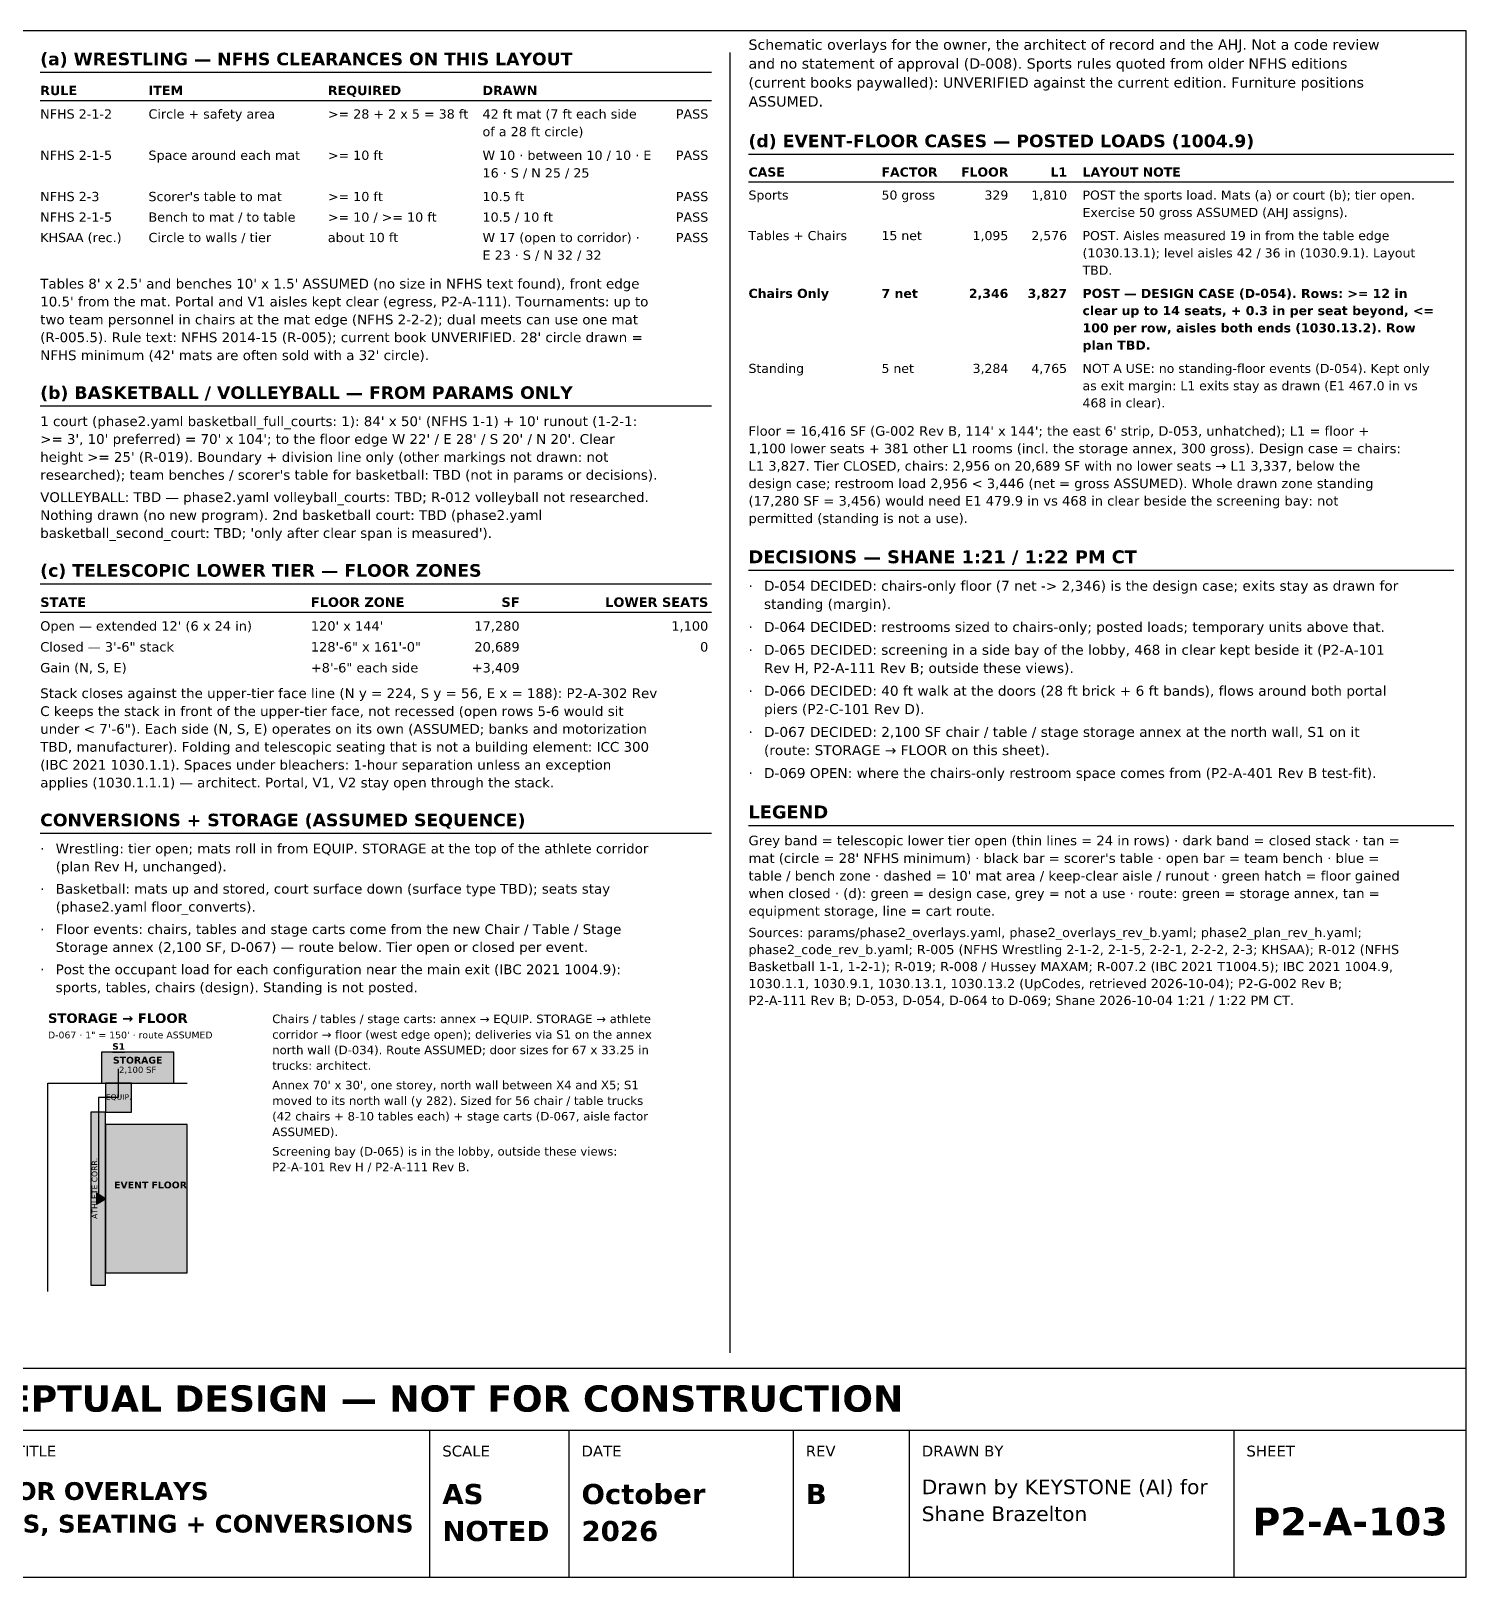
# Model space of a CAD drawing. Header units: inches. Extents: x 0.5 to 16.5, y 0.5 to 10.5.
# Drawn here: x 7.22 to 16.5, y 0.5 to 10.5 of the extents above; entities that cross this region are included whole.
import ezdxf
from ezdxf.enums import TextEntityAlignment as Align

# ---------------------------------------------------------------- set-up
doc = ezdxf.new("R2010")
doc.units = ezdxf.units.IN
doc.header["$MEASUREMENT"] = 0
for name, color, linetype in [('A-ANNO-TEXT', 7, 'Continuous'), ('A-AREA-ZONE', 7, 'Continuous'), ('A-WALL', 7, 'Continuous'), ('G-ANNO-TABL', 7, 'Continuous'), ('G-ANNO-TTLB', 7, 'Continuous')]:
    doc.layers.add(name, color=color, linetype=linetype)
doc.styles.add('KS-BOLD', font='DejaVuSans-Bold.ttf')
doc.styles.add('KS-REG', font='DejaVuSans.ttf')

msp = doc.modelspace()

# ---------------------------------------------------------------- hatches: boundary and pattern name
at = {"layer": 'A-AREA-ZONE', "true_color": 0xe3f1e6}
msp.add_hatch(color=7, dxfattribs=at).paths.add_polyline_path([(7.677, 3.694), (8.143, 3.694), (8.143, 3.894), (7.677, 3.894)])
at = {"layer": 'A-AREA-ZONE', "true_color": 0xf4e6c8}
msp.add_hatch(color=7, dxfattribs=at).paths.add_polyline_path([(7.703, 3.507), (7.87, 3.507), (7.87, 3.694), (7.703, 3.694)])
at = {"layer": 'A-AREA-ZONE', "true_color": 0xf2f2f2}
msp.add_hatch(color=7, dxfattribs=at).paths.add_polyline_path([(7.608, 2.387), (7.703, 2.387), (7.703, 3.507), (7.608, 3.507)])
at = {"layer": 'A-AREA-ZONE', "true_color": 0xffffff}
msp.add_hatch(color=7, dxfattribs=at).paths.add_polyline_path([(7.703, 2.467), (8.23, 2.467), (8.23, 3.427), (7.703, 3.427)])
at = {"layer": 'A-AREA-ZONE', "true_color": 0x000000}
msp.add_hatch(color=7, dxfattribs=at).paths.add_polyline_path([(7.703, 2.947), (7.643, 2.982), (7.643, 2.912)])
at = {"layer": 'A-WALL', "true_color": 0x000000}
msp.add_hatch(color=7, dxfattribs=at).paths.add_polyline_path([(7.747, 3.889), (7.827, 3.889), (7.827, 3.899), (7.747, 3.899)])

# ---------------------------------------------------------------- linework, layer by layer
at = {"layer": 'A-ANNO-TEXT'}
for p, q in [((11.74, 10.36), (11.74, 1.95)), ((7.28, 10.233), (11.62, 10.233)), ((11.86, 9.703), (16.42, 9.703)), ((7.28, 8.075), (11.62, 8.075)), ((11.86, 7.012), (16.42, 7.012)), ((7.28, 6.925), (11.62, 6.925)), ((7.28, 5.311), (11.62, 5.311)), ((11.86, 5.362), (16.42, 5.362))]:
    msp.add_line(p, q, dxfattribs=at)
at = {"layer": 'A-AREA-ZONE'}
for p, q in [((7.783, 3.787), (7.783, 3.601)), ((7.783, 3.601), (7.657, 3.601)), ((7.657, 3.601), (7.657, 2.947)), ((7.657, 2.947), (7.703, 2.947))]:
    msp.add_line(p, q, dxfattribs=at)
for points in [[(7.677, 3.694), (8.143, 3.694), (8.143, 3.894), (7.677, 3.894)], [(7.703, 3.507), (7.87, 3.507), (7.87, 3.694), (7.703, 3.694)], [(7.608, 2.387), (7.703, 2.387), (7.703, 3.507), (7.608, 3.507)], [(7.703, 2.467), (8.23, 2.467), (8.23, 3.427), (7.703, 3.427)], [(7.703, 2.947), (7.643, 2.982), (7.643, 2.912)]]:
    msp.add_lwpolyline(points, close=True, dxfattribs=at)
at = {"layer": 'A-WALL'}
for p, q in [((8.143, 3.894), (7.677, 3.894)), ((7.677, 3.894), (7.677, 3.694)), ((8.143, 3.694), (8.143, 3.894)), ((7.33, 3.694), (8.23, 3.694)), ((7.33, 2.347), (7.33, 3.694)), ((7.677, 3.694), (8.143, 3.694))]:
    msp.add_line(p, q, dxfattribs=at)
at = {"layer": 'G-ANNO-TABL'}
for p, q in [((7.28, 10.05), (11.62, 10.05)), ((11.86, 9.523), (16.42, 9.523)), ((7.28, 6.74), (11.62, 6.74))]:
    msp.add_line(p, q, dxfattribs=at)
at = {"layer": 'G-ANNO-TTLB'}
for p, q in [((0.5, 1.45), (16.5, 1.45)), ((9.8, 0.5), (9.8, 1.45)), ((10.7, 0.5), (10.7, 1.45)), ((12.15, 0.5), (12.15, 1.45)), ((12.9, 0.5), (12.9, 1.45)), ((15, 0.5), (15, 1.45))]:
    msp.add_line(p, q, dxfattribs=at)
for points in [[(0.5, 0.5), (16.5, 0.5), (16.5, 10.5), (0.5, 10.5)], [(0.5, 1.45), (16.5, 1.45), (16.5, 1.85), (0.5, 1.85)]]:
    msp.add_lwpolyline(points, close=True, dxfattribs=at)

# ---------------------------------------------------------------- texts
at = {"layer": 'A-ANNO-TEXT'}
for s, height, style, p in [('Schematic overlays for the owner, the architect of record and the AHJ. Not a code review', 0.06667, 'KS-REG', (11.86, 10.378)), ('(a) WRESTLING — NFHS CLEARANCES ON THIS LAYOUT', 0.08132, 'KS-BOLD', (7.28, 10.278)), ('and no statement of approval (D-008). Sports rules quoted from older NFHS editions', 0.06667, 'KS-REG', (11.86, 10.256)), ('(current books paywalled): UNVERIFIED against the current edition. Furniture positions', 0.06667, 'KS-REG', (11.86, 10.133)), ('ASSUMED.', 0.0667, 'KS-REG', (11.86, 10.011)), ('(d) EVENT-FLOOR CASES — POSTED LOADS (1004.9)', 0.08136, 'KS-BOLD', (11.86, 9.748)), ("Tables 8' x 2.5' and benches 10' x 1.5' ASSUMED (no size in NFHS text found), front edge", 0.06313, 'KS-REG', (7.28, 8.834)), ("10.5' from the mat. Portal and V1 aisles kept clear (egress, P2-A-111). Tournaments: up to", 0.06313, 'KS-REG', (7.28, 8.718)), ('two team personnel in chairs at the mat edge (NFHS 2-2-2); dual meets can use one mat', 0.06313, 'KS-REG', (7.28, 8.602)), ("(R-005.5). Rule text: NFHS 2014-15 (R-005); current book UNVERIFIED. 28' circle drawn =", 0.06313, 'KS-REG', (7.28, 8.487)), ("NFHS minimum (42' mats are often sold with a 32' circle).", 0.06313, 'KS-REG', (7.28, 8.371)), ('(b) BASKETBALL / VOLLEYBALL — FROM PARAMS ONLY', 0.08132, 'KS-BOLD', (7.28, 8.12)), ("1 court (phase2.yaml basketball_full_courts: 1): 84' x 50' (NFHS 1-1) + 10' runout (1-2-1:", 0.06313, 'KS-REG', (7.28, 7.944)), ("Floor = 16,416 SF (G-002 Rev B, 114' x 144'; the east 6' strip, D-053, unhatched); L1 = floor +", 0.06158, 'KS-REG', (11.86, 7.882)), (">= 3', 10' preferred) = 70' x 104'; to the floor edge W 22' / E 28' / S 20' / N 20'. Clear", 0.06313, 'KS-REG', (7.28, 7.829)), ('1,100 lower seats + 381 other L1 rooms (incl. the storage annex, 300 gross). Design case = chairs:', 0.06158, 'KS-REG', (11.86, 7.769)), ("height >= 25' (R-019). Boundary + division line only (other markings not drawn: not", 0.06313, 'KS-REG', (7.28, 7.713)), ('L1 3,827. Tier CLOSED, chairs: 2,956 on 20,689 SF with no lower seats → L1 3,337, below the', 0.06158, 'KS-REG', (11.86, 7.656)), ("researched); team benches / scorer's table for basketball: TBD (not in params or decisions).", 0.06313, 'KS-REG', (7.28, 7.597)), ('design case; restroom load 2,956 < 3,446 (net = gross ASSUMED). Whole drawn zone standing', 0.06158, 'KS-REG', (11.86, 7.543)), ('VOLLEYBALL: TBD — phase2.yaml volleyball_courts: TBD; R-012 volleyball not researched.', 0.06313, 'KS-REG', (7.28, 7.453)), ('Nothing drawn (no new program). 2nd basketball court: TBD (phase2.yaml', 0.06313, 'KS-REG', (7.28, 7.337)), ('(17,280 SF = 3,456) would need E1 479.9 in vs 468 in clear beside the screening bay: not', 0.06158, 'KS-REG', (11.86, 7.43)), ('permitted (standing is not a use).', 0.06158, 'KS-REG', (11.86, 7.317)), ("basketball_second_court: TBD; 'only after clear span is measured').", 0.06313, 'KS-REG', (7.28, 7.221)), ('DECISIONS — SHANE 1:21 / 1:22 PM CT', 0.08362, 'KS-BOLD', (11.86, 7.057)), ('(c) TELESCOPIC LOWER TIER — FLOOR ZONES', 0.08132, 'KS-BOLD', (7.28, 6.97)), ('·', 0.0644, 'KS-REG', (11.86, 6.879)), ('D-054 DECIDED: chairs-only floor (7 net -> 2,346) is the design case; exits stay as drawn for', 0.06441, 'KS-REG', (11.96, 6.879)), ('standing (margin).', 0.06441, 'KS-REG', (11.96, 6.761)), ('·', 0.0644, 'KS-REG', (11.86, 6.613)), ('D-064 DECIDED: restrooms sized to chairs-only; posted loads; temporary units above that.', 0.06441, 'KS-REG', (11.96, 6.613)), ('·', 0.0644, 'KS-REG', (11.86, 6.465)), ('D-065 DECIDED: screening in a side bay of the lobby, 468 in clear kept beside it (P2-A-101', 0.06441, 'KS-REG', (11.96, 6.465)), ('Rev H, P2-A-111 Rev B; outside these views).', 0.06441, 'KS-REG', (11.96, 6.347)), ('Stack closes against the upper-tier face line (N y = 224, S y = 56, E x = 188): P2-A-302 Rev', 0.06313, 'KS-REG', (7.28, 6.185)), ('·', 0.0644, 'KS-REG', (11.86, 6.2)), ('D-066 DECIDED: 40 ft walk at the doors (28 ft brick + 6 ft bands), flows around both portal', 0.06441, 'KS-REG', (11.96, 6.2)), ('C keeps the stack in front of the upper-tier face, not recessed (open rows 5-6 would sit', 0.06313, 'KS-REG', (7.28, 6.069)), ('piers (P2-C-101 Rev D).', 0.06441, 'KS-REG', (11.96, 6.082)), ('under < 7\'-6"). Each side (N, S, E) operates on its own (ASSUMED; banks and motorization', 0.06313, 'KS-REG', (7.28, 5.954)), ('D-067 DECIDED: 2,100 SF chair / table / stage storage annex at the north wall, S1 on it', 0.06441, 'KS-REG', (11.96, 5.934)), ('TBD, manufacturer). Folding and telescopic seating that is not a building element: ICC 300', 0.06313, 'KS-REG', (7.28, 5.838)), ('·', 0.0644, 'KS-REG', (11.86, 5.934)), ('(route: STORAGE → FLOOR on this sheet).', 0.06441, 'KS-REG', (11.96, 5.816)), ('(IBC 2021 1030.1.1). Spaces under bleachers: 1-hour separation unless an exception', 0.06313, 'KS-REG', (7.28, 5.722)), ('·', 0.0644, 'KS-REG', (11.86, 5.668)), ('D-069 OPEN: where the chairs-only restroom space comes from (P2-A-401 Rev B test-fit).', 0.06441, 'KS-REG', (11.96, 5.668)), ('applies (1030.1.1.1) — architect. Portal, V1, V2 stay open through the stack.', 0.06313, 'KS-REG', (7.28, 5.607)), ('CONVERSIONS + STORAGE (ASSUMED SEQUENCE)', 0.08132, 'KS-BOLD', (7.28, 5.356)), ('LEGEND', 0.0836, 'KS-BOLD', (11.86, 5.407)), ('·', 0.0631, 'KS-REG', (7.28, 5.18)), ('Wrestling: tier open; mats roll in from EQUIP. STORAGE at the top of the athlete corridor', 0.06313, 'KS-REG', (7.38, 5.18)), ('Grey band = telescopic lower tier open (thin lines = 24 in rows) · dark band = closed stack · tan =', 0.06215, 'KS-REG', (11.86, 5.233)), ('(plan Rev H, unchanged).', 0.06313, 'KS-REG', (7.38, 5.064)), ("mat (circle = 28' NFHS minimum) · black bar = scorer's table · open bar = team bench · blue =", 0.06215, 'KS-REG', (11.86, 5.119)), ("table / bench zone · dashed = 10' mat area / keep-clear aisle / runout · green hatch = floor gained", 0.06215, 'KS-REG', (11.86, 5.005)), ('·', 0.0631, 'KS-REG', (7.28, 4.92)), ('Basketball: mats up and stored, court surface down (surface type TBD); seats stay', 0.06313, 'KS-REG', (7.38, 4.92)), ('when closed · (d): green = design case, grey = not a use · route: green = storage annex, tan =', 0.06215, 'KS-REG', (11.86, 4.891)), ('(phase2.yaml floor_converts).', 0.06313, 'KS-REG', (7.38, 4.804)), ('equipment storage, line = cart route.', 0.06215, 'KS-REG', (11.86, 4.777)), ('Floor events: chairs, tables and stage carts come from the new Chair / Table / Stage', 0.06313, 'KS-REG', (7.38, 4.659)), ('Sources: params/phase2_overlays.yaml, phase2_overlays_rev_b.yaml; phase2_plan_rev_h.yaml;', 0.05989, 'KS-REG', (11.86, 4.639)), ('·', 0.0631, 'KS-REG', (7.28, 4.659)), ('Storage annex (2,100 SF, D-067) — route below. Tier open or closed per event.', 0.06313, 'KS-REG', (7.38, 4.543)), ('phase2_code_rev_b.yaml; R-005 (NFHS Wrestling 2-1-2, 2-1-5, 2-2-1, 2-2-2, 2-3; KHSAA); R-012 (NFHS', 0.05989, 'KS-REG', (11.86, 4.529)), ('·', 0.0631, 'KS-REG', (7.28, 4.399)), ('Post the occupant load for each configuration near the main exit (IBC 2021 1004.9):', 0.06313, 'KS-REG', (7.38, 4.399)), ('Basketball 1-1, 1-2-1); R-019; R-008 / Hussey MAXAM; R-007.2 (IBC 2021 T1004.5); IBC 2021 1004.9,', 0.05989, 'KS-REG', (11.86, 4.419)), ('sports, tables, chairs (design). Standing is not posted.', 0.06313, 'KS-REG', (7.38, 4.283)), ('1030.1.1, 1030.9.1, 1030.13.1, 1030.13.2 (UpCodes, retrieved 2026-10-04); P2-G-002 Rev B;', 0.05989, 'KS-REG', (11.86, 4.309)), ('P2-A-111 Rev B; D-053, D-054, D-064 to D-069; Shane 2026-10-04 1:21 / 1:22 PM CT.', 0.05989, 'KS-REG', (11.86, 4.2)), ('STORAGE → FLOOR', 0.062, 'KS-BOLD', (7.33, 4.084)), ('Chairs / tables / stage carts: annex → EQUIP. STORAGE → athlete', 0.055, 'KS-REG', (8.78, 4.083)), ('D-067 · 1" = 150\' · route ASSUMED', 0.044, 'KS-REG', (7.33, 3.984)), ('corridor → floor (west edge open); deliveries via S1 on the annex', 0.055, 'KS-REG', (8.78, 3.982)), ('north wall (D-034). Route ASSUMED; door sizes for 67 x 33.25 in', 0.055, 'KS-REG', (8.78, 3.882)), ('trucks: architect.', 0.055, 'KS-REG', (8.78, 3.781)), ("Annex 70' x 30', one storey, north wall between X4 and X5; S1", 0.055, 'KS-REG', (8.78, 3.655)), ('moved to its north wall (y 282). Sized for 56 chair / table trucks', 0.055, 'KS-REG', (8.78, 3.554)), ('(42 chairs + 8-10 tables each) + stage carts (D-067, aisle factor', 0.055, 'KS-REG', (8.78, 3.453)), ('ASSUMED).', 0.055, 'KS-REG', (8.78, 3.352)), ('Screening bay (D-065) is in the lobby, outside these views:', 0.055, 'KS-REG', (8.78, 3.226)), ('P2-A-101 Rev H / P2-A-111 Rev B.', 0.055, 'KS-REG', (8.78, 3.125))]:
    msp.add_text(s, height=height, dxfattribs=dict(at, style=style)).set_placement(p)
for s, height, style, p in [('S1', 0.042, 'KS-BOLD', (7.787, 3.911)), ('STORAGE', 0.044, 'KS-BOLD', (7.91, 3.821)), ('2,100 SF', 0.04, 'KS-REG', (7.91, 3.761)), ('EQUIP.', 0.036, 'KS-REG', (7.787, 3.587)), ('EVENT FLOOR', 0.044, 'KS-BOLD', (7.993, 3.014))]:
    msp.add_text(s, height=height, dxfattribs=dict(at, style=style)).set_placement(p, align=Align.CENTER)
at = {"layer": 'A-ANNO-TEXT', "style": 'KS-REG'}
msp.add_text('ATHLETE CORR.', height=0.036, rotation=90, dxfattribs=at).set_placement((7.649, 3.014), align=Align.CENTER)
at = {"layer": 'G-ANNO-TABL'}
for s, height, style, p in [('RULE', 0.0599, 'KS-BOLD', (7.28, 10.085)), ('ITEM', 0.0599, 'KS-BOLD', (7.98, 10.085)), ('REQUIRED', 0.0599, 'KS-BOLD', (9.14, 10.085)), ('DRAWN', 0.0599, 'KS-BOLD', (10.14, 10.085)), ('NFHS 2-1-2', 0.0599, 'KS-REG', (7.28, 9.933)), ('Circle + safety area', 0.05992, 'KS-REG', (7.98, 9.933)), ('>= 28 + 2 x 5 = 38 ft', 0.05992, 'KS-REG', (9.14, 9.933)), ('42 ft mat (7 ft each side', 0.05992, 'KS-REG', (10.14, 9.933)), ('of a 28 ft circle)', 0.05992, 'KS-REG', (10.14, 9.819)), ('NFHS 2-1-5', 0.0599, 'KS-REG', (7.28, 9.666)), ('Space around each mat', 0.05992, 'KS-REG', (7.98, 9.666)), ('>= 10 ft', 0.0599, 'KS-REG', (9.14, 9.666)), ('W 10 · between 10 / 10 · E', 0.05992, 'KS-REG', (10.14, 9.666)), ('16 · S / N 25 / 25', 0.05992, 'KS-REG', (10.14, 9.552)), ('CASE', 0.0588, 'KS-BOLD', (11.86, 9.558)), ('FACTOR', 0.0588, 'KS-BOLD', (12.72, 9.558)), ('LAYOUT NOTE', 0.05876, 'KS-BOLD', (14.02, 9.558)), ('NFHS 2-3', 0.0599, 'KS-REG', (7.28, 9.399)), ("Scorer's table to mat", 0.05992, 'KS-REG', (7.98, 9.399)), ('>= 10 ft', 0.0599, 'KS-REG', (9.14, 9.399)), ('10.5 ft', 0.0599, 'KS-REG', (10.14, 9.399)), ('Sports', 0.0588, 'KS-REG', (11.86, 9.409)), ('50 gross', 0.0588, 'KS-REG', (12.72, 9.409)), ('POST the sports load. Mats (a) or court (b); tier open.', 0.05876, 'KS-REG', (14.02, 9.409)), ('NFHS 2-1-5', 0.0599, 'KS-REG', (7.28, 9.266)), ('Bench to mat / to table', 0.05992, 'KS-REG', (7.98, 9.266)), ('>= 10 / >= 10 ft', 0.05992, 'KS-REG', (9.14, 9.266)), ('10.5 / 10 ft', 0.05992, 'KS-REG', (10.14, 9.266)), ('Exercise 50 gross ASSUMED (AHJ assigns).', 0.05876, 'KS-REG', (14.02, 9.297)), ('Tables + Chairs', 0.05876, 'KS-REG', (11.86, 9.147)), ('15 net', 0.0588, 'KS-REG', (12.72, 9.147)), ('POST. Aisles measured 19 in from the table edge', 0.05876, 'KS-REG', (14.02, 9.147)), ('KHSAA (rec.)', 0.05992, 'KS-REG', (7.28, 9.134)), ('Circle to walls / tier', 0.05992, 'KS-REG', (7.98, 9.134)), ('about 10 ft', 0.05992, 'KS-REG', (9.14, 9.134)), ('W 17 (open to corridor) ·', 0.05992, 'KS-REG', (10.14, 9.134)), ('E 23 · S / N 32 / 32', 0.05992, 'KS-REG', (10.14, 9.02)), ('(1030.13.1); level aisles 42 / 36 in (1030.9.1). Layout', 0.05876, 'KS-REG', (14.02, 9.035)), ('TBD.', 0.0588, 'KS-REG', (14.02, 8.923)), ('Chairs Only', 0.05876, 'KS-BOLD', (11.86, 8.773)), ('7 net', 0.0588, 'KS-BOLD', (12.72, 8.773)), ('POST — DESIGN CASE (D-054). Rows: >= 12 in', 0.05876, 'KS-BOLD', (14.02, 8.773)), ('clear up to 14 seats, + 0.3 in per seat beyond, <=', 0.05876, 'KS-BOLD', (14.02, 8.662)), ('100 per row, aisles both ends (1030.13.2). Row', 0.05876, 'KS-BOLD', (14.02, 8.55)), ('plan TBD.', 0.0588, 'KS-BOLD', (14.02, 8.438)), ('Standing', 0.0588, 'KS-REG', (11.86, 8.288)), ('5 net', 0.0588, 'KS-REG', (12.72, 8.288)), ('NOT A USE: no standing-floor events (D-054). Kept only', 0.05876, 'KS-REG', (14.02, 8.288)), ('as exit margin: L1 exits stay as drawn (E1 467.0 in vs', 0.05876, 'KS-REG', (14.02, 8.176)), ('468 in clear).', 0.05876, 'KS-REG', (14.02, 8.065)), ('STATE', 0.061, 'KS-BOLD', (7.28, 6.775)), ('FLOOR ZONE', 0.061, 'KS-BOLD', (9.03, 6.775)), ("Open — extended 12' (6 x 24 in)", 0.06099, 'KS-REG', (7.28, 6.621)), ("120' x 144'", 0.06099, 'KS-REG', (9.03, 6.621)), ('Closed — 3\'-6" stack', 0.06099, 'KS-REG', (7.28, 6.486)), ('128\'-6" x 161\'-0"', 0.06099, 'KS-REG', (9.03, 6.486)), ('Gain (N, S, E)', 0.06099, 'KS-REG', (7.28, 6.351)), ('+8\'-6" each side', 0.06099, 'KS-REG', (9.03, 6.351))]:
    msp.add_text(s, height=height, dxfattribs=dict(at, style=style)).set_placement(p)
for s, height, style, p in [('PASS', 0.0599, 'KS-REG', (11.6, 9.933)), ('PASS', 0.0599, 'KS-REG', (11.6, 9.666)), ('FLOOR', 0.0588, 'KS-BOLD', (13.54, 9.558)), ('L1', 0.0588, 'KS-BOLD', (13.92, 9.558)), ('PASS', 0.0599, 'KS-REG', (11.6, 9.399)), ('329', 0.0588, 'KS-REG', (13.54, 9.409)), ('1,810', 0.0588, 'KS-REG', (13.92, 9.409)), ('PASS', 0.0599, 'KS-REG', (11.6, 9.266)), ('1,095', 0.0588, 'KS-REG', (13.54, 9.147)), ('2,576', 0.0588, 'KS-REG', (13.92, 9.147)), ('PASS', 0.0599, 'KS-REG', (11.6, 9.134)), ('2,346', 0.0588, 'KS-BOLD', (13.54, 8.773)), ('3,827', 0.0588, 'KS-BOLD', (13.92, 8.773)), ('3,284', 0.0588, 'KS-REG', (13.54, 8.288)), ('4,765', 0.0588, 'KS-REG', (13.92, 8.288)), ('SF', 0.061, 'KS-BOLD', (10.38, 6.775)), ('LOWER SEATS', 0.06099, 'KS-BOLD', (11.6, 6.775)), ('17,280', 0.061, 'KS-REG', (10.38, 6.621)), ('1,100', 0.061, 'KS-REG', (11.6, 6.621)), ('20,689', 0.061, 'KS-REG', (10.38, 6.486)), ('0', 0.061, 'KS-REG', (11.6, 6.486)), ('+3,409', 0.061, 'KS-REG', (10.38, 6.351))]:
    msp.add_text(s, height=height, dxfattribs=dict(at, style=style)).set_placement(p, align=Align.RIGHT)
at = {"layer": 'G-ANNO-TTLB', "style": 'KS-BOLD'}
for s, height, p in [('PRELIMINARY — CONCEPTUAL DESIGN — NOT FOR CONSTRUCTION', 0.17, (8.5, 1.57)), ('P2-A-103', 0.18, (15.75, 0.77))]:
    msp.add_text(s, height=height, dxfattribs=at).set_placement(p, align=Align.CENTER)
at = {"layer": 'G-ANNO-TTLB'}
for s, height, style, p in [('SHEET TITLE', 0.07, 'KS-REG', (6.78, 1.28)), ('SCALE', 0.07, 'KS-REG', (9.88, 1.28)), ('DATE', 0.07, 'KS-REG', (10.78, 1.28)), ('REV', 0.07, 'KS-REG', (12.23, 1.28)), ('DRAWN BY', 0.07, 'KS-REG', (12.98, 1.28)), ('SHEET', 0.07, 'KS-REG', (15.08, 1.28)), ('FLOOR OVERLAYS', 0.115, 'KS-BOLD', (6.78, 0.999)), ('AS', 0.13, 'KS-BOLD', (9.88, 0.972)), ('October', 0.13, 'KS-BOLD', (10.78, 0.972)), ('B', 0.13, 'KS-BOLD', (12.23, 0.972)), ('Drawn by KEYSTONE (AI) for', 0.095, 'KS-REG', (12.98, 1.036)), ('MATS, SEATING + CONVERSIONS', 0.115, 'KS-BOLD', (6.78, 0.788)), ('Shane Brazelton', 0.095, 'KS-REG', (12.98, 0.862)), ('NOTED', 0.13, 'KS-BOLD', (9.88, 0.733)), ('2026', 0.13, 'KS-BOLD', (10.78, 0.733))]:
    msp.add_text(s, height=height, dxfattribs=dict(at, style=style)).set_placement(p)

doc.saveas('drawing.dxf')
